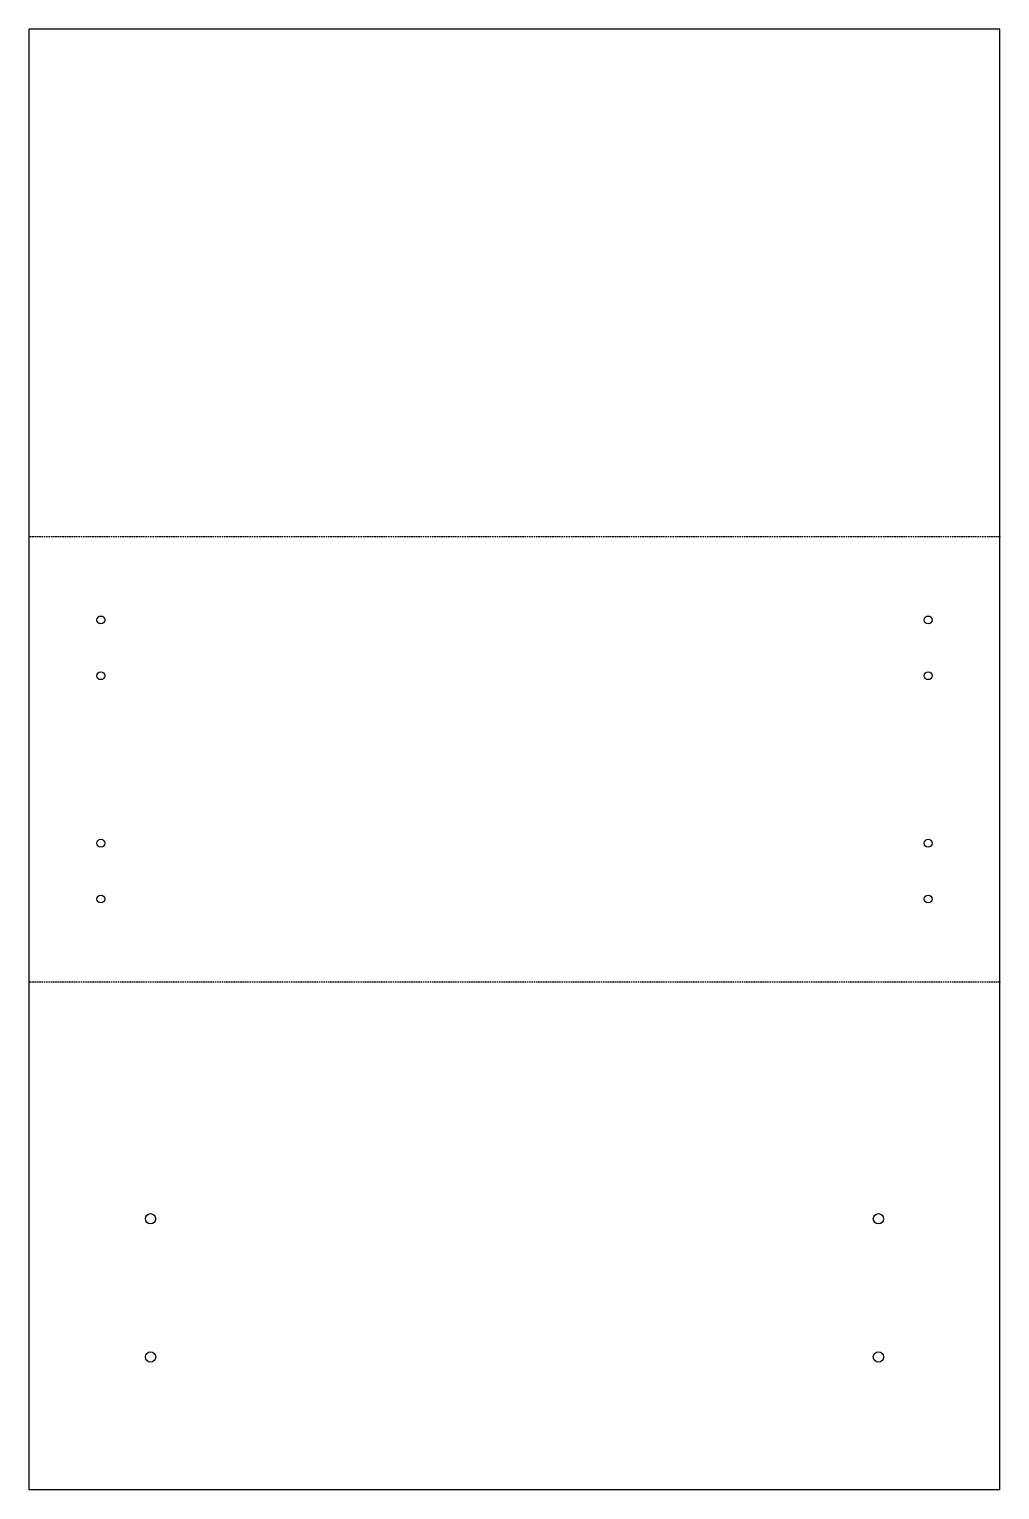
# Model space of a CAD drawing. Header units: millimetres. Extents: x -400 to 400, y -785 to 420.
import ezdxf

# ---------------------------------------------------------------- set-up
doc = ezdxf.new("R2010")
doc.units = ezdxf.units.MM
doc.header["$PDSIZE"] = -1
doc.linetypes.add('HIDDEN', pattern=[1.905, 1.27, -0.635])

msp = doc.modelspace()

# ---------------------------------------------------------------- linework, layer by layer
at = {"color": 7, "linetype": 'Continuous', "lineweight": 25}
for p, q in [((400, 420), (-400, 420)), ((-400, -784.8), (-400, 420)), ((400, -784.8), (400, 420)), ((400, -784.8), (-400, -784.8))]:
    msp.add_line(p, q, dxfattribs=at)
at = {"color": 7, "linetype": 'HIDDEN'}
for p, q in [((400, 1.3), (-400, 1.3)), ((400, -366.1), (-400, -366.1))]:
    msp.add_line(p, q, dxfattribs=at)
at = {"color": 7, "linetype": 'Continuous', "lineweight": 25}
for centre, radius in [((-341, -67.3), 3.25), ((341, -67.3), 3.25), ((-341, -113.3), 3.25), ((341, -113.3), 3.25), ((-341, -251.5), 3.25), ((341, -251.5), 3.25), ((-341, -297.5), 3.25), ((341, -297.5), 3.25), ((-300, -561.3), 4.25), ((300, -561.3), 4.25), ((-300, -675.3), 4.25), ((300, -675.3), 4.25)]:
    msp.add_circle(centre, radius, dxfattribs=at)
at = {"color": 7, "linetype": 'Continuous'}
for p in [(-400, 1.3), (400, 1.3), (-400, -366.1), (400, -366.1)]:
    msp.add_point(p, dxfattribs=at)

doc.saveas('drawing.dxf')
